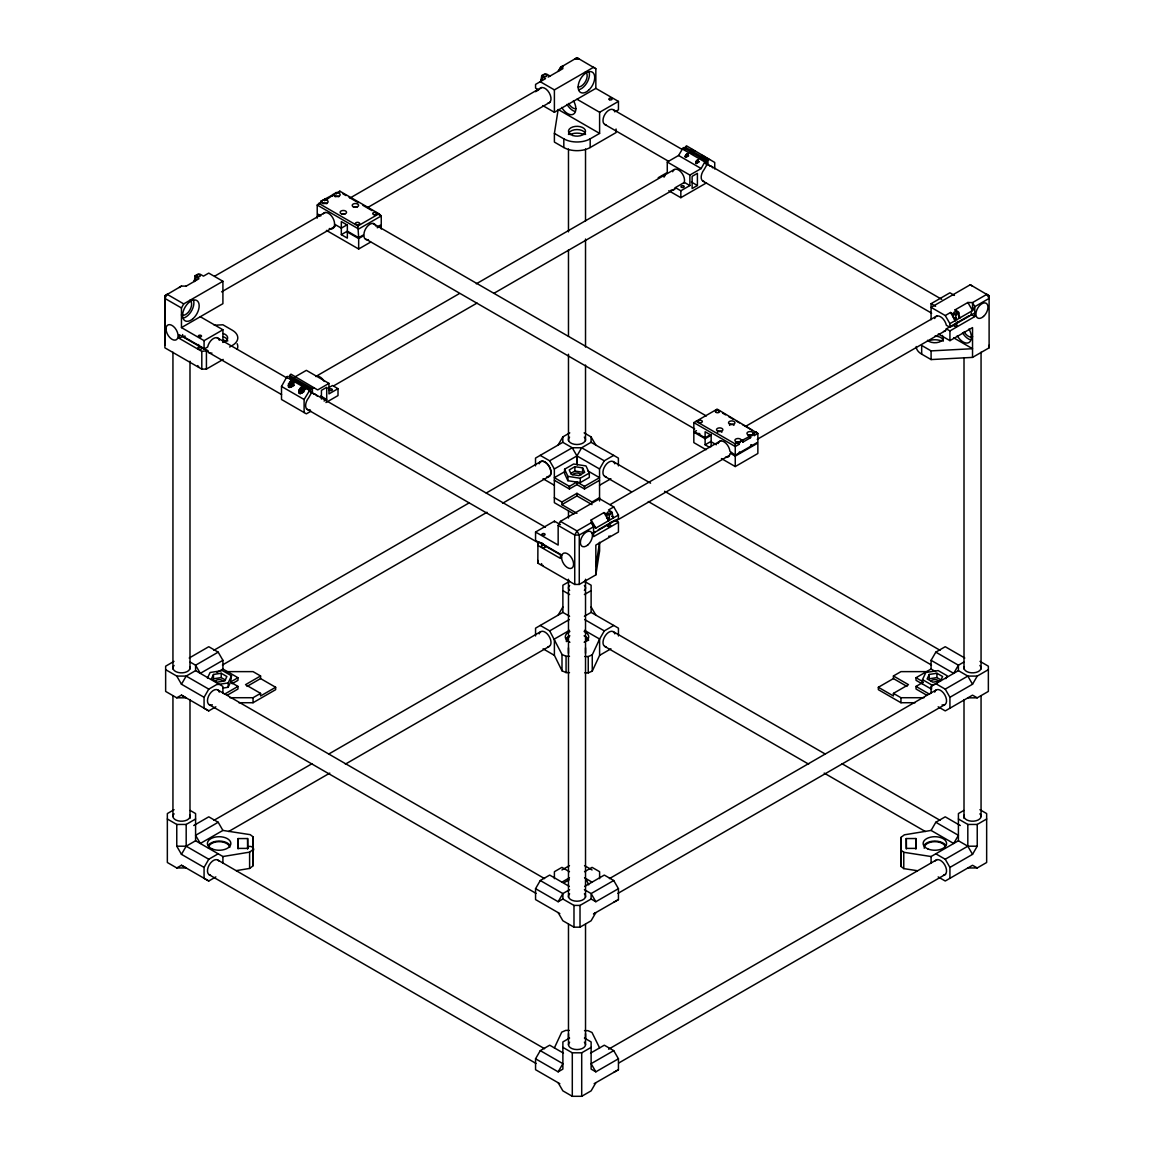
<?xml version="1.0" encoding="UTF-8"?>
<svg xmlns="http://www.w3.org/2000/svg" width="1154" height="1154" viewBox="0 0 1154 1154"><rect width="100%" height="100%" fill="white"/><g stroke="black" fill="none" stroke-linecap="round" stroke-linejoin="round"><path stroke-width="1.5" d="M238.07 848.767L238.07 846.892L238.085 848.493M247.648 848.897C246.754 844.281 256.101 846.574 253.087 851.133M916.218 346.517A18.652 10.761 0 0 0 921.671 354.134L931.09 359.572L972.534 357.394L989.108 347.83L989.108 345.219M934.697 318.518A8.525 4.919 60 0 1 940.51 316.73A8.525 4.919 60 0 1 946.338 325.24L949.93 327.318L949.93 323.639L972.534 310.585L974.784 306.675L989.108 298.41L989.108 295.799L986.843 294.328L972.534 302.593L967.86 302.492L955.05 309.892L956.493 312.388M915.901 848.464L915.901 847.454L915.915 849.055M252.914 851.955L252.957 855.994L253.058 847.094M900.913 852.128C900.971 864.519 901.029 838.929 901.086 851.306M561.767 555.031L539.163 541.976L537.923 542.697L537.822 545.38L560.426 558.421L560.426 554.8L535.557 540.447L535.557 532.037L554.396 521.161L560.426 524.637M595.839 566.196L599.604 542.279L599.604 550.948L595.839 574.88L579.265 584.443L574.735 584.443L537.822 563.138L537.923 560.469M236.267 870.635L249.61 868.443L252.755 866.091L253.245 836.982L250.23 834.659L222.91 830.433L200.306 843.473L195.589 835.323L218.193 822.268L222.91 830.433M252.755 866.091L253.245 836.982M917.43 870.722L903.77 868.601L900.755 866.279L901.245 837.169L904.39 834.818L931.09 830.433L953.694 843.473L958.411 835.323L935.807 822.268L931.09 830.433M900.755 866.279L901.245 837.169M310.888 411.228L306.373 413.839L281.504 399.486L281.504 386.446L287 376.565L288.284 376.435M289.798 378.469L289.813 375.324L290.923 374.156L317.667 389.922L328.962 383.402L328.962 393.889L338.007 388.682L338.007 395.577L325.962 402.53M304.108 412.541L304.108 399.486L310.513 388.956L310.888 393.831L308.623 397.813A8.525 4.919 -60 0 0 305.666 406.453A8.525 4.919 -60 0 0 310.08 409.728M316.427 395.101A8.525 4.919 -60 0 0 314.653 394.336L312.388 392.966L312.417 388.379L313.902 387.744M658.227 177.73L667.272 172.509L667.272 162.007L678.566 155.487L683.283 147.582L706.45 161.142L706.45 165.498L704.185 169.465A8.525 4.919 -60 0 0 704.185 181.524M685.346 150.121L685.375 146.991L686.486 145.822L714.73 162.454L714.73 168.974M667.272 162.007L689.876 175.062L701.17 168.542L705.31 161.041L706.45 161.142M712.768 167.878A8.525 4.919 -60 0 0 710.215 165.988L707.95 164.618L707.979 160.031L709.465 159.396M320.87 201.229L320.87 202.96L320.87 201.229L339.824 191.16L379.002 213.764L381.253 215.942L381.253 224.641L377.3 226.934M971.394 312.806L971.192 314.494L974.784 316.571L974.784 306.675L972.534 302.593L972.534 310.585L967.86 302.492M616.077 129.017L616.077 132.566L590.184 147.524A18.652 10.761 0 0 1 563.816 147.524L554.396 142.086L554.396 133.402L558.161 109.486L599.604 133.402L599.604 112.284L577 99.244M595.839 574.88L595.839 545.077L618.443 532.037L618.443 522.3L593.574 536.653L593.574 526.772L591.31 522.675L591.165 519.978L603.975 512.592L608.648 520.685L609.572 514.756L612.298 512.939A3.202 1.846 0 0 0 611.36 511.64L608.49 509.981L613.769 506.938L618.443 515.03L618.443 518.709L593.574 533.061M989.108 347.83L989.108 295.799L970.269 284.75L931.09 307.368L945.256 315.547L950.535 312.503L955.209 320.596L956.118 314.667L958.859 312.864A3.202 1.846 0 0 0 957.921 311.551L955.05 309.892M325.976 200.017L332.77 195.228M294.183 385.349L290.923 387.225L288.529 387.023L288.529 383.835L292.308 380.488L290.923 380.863M293.679 382.45L293.304 381.08L293.304 384.268L290.923 387.225M303.646 392.072L300.098 393.687L299.088 393.11L299.088 389.922L302.853 386.59L301.468 386.951M305.233 389.547L303.863 387.167L303.863 390.355L301.468 393.326M685.159 156.468L686.486 154.174L687.798 154.939L685.822 157.406L685.159 156.468L687.856 154.91M695.703 162.555L697.03 160.262L698.17 160.363L698.17 161.892L696.367 163.507L695.703 162.555L698.401 160.997M222.91 281.273L183.731 303.891L181.466 307.974L181.466 327.592L222.91 303.675L222.91 281.273L208.744 273.094L203.465 276.138L200.594 274.479A3.202 1.846 0 0 0 198.329 273.945L195.141 275.792A3.202 1.846 0 0 0 196.079 277.09L198.95 278.749L185.736 286.38M195.141 279.109L194.276 281.446L195.199 275.517M550.025 76.049L547.155 74.39A3.202 1.846 0 0 0 544.89 73.856L541.702 75.702A3.202 1.846 0 0 0 542.64 77.001L545.51 78.66L535.557 84.401L535.557 88.093L537.966 89.464M541.702 79.02L540.837 81.357L541.76 75.443M612.24 516.53L612.197 515.78L613.163 518.074L612.24 513.213M958.801 316.441L958.44 315.258L959.724 317.985L958.801 313.123M195.199 278.835L194.276 281.446L195.242 279.585M541.76 78.76L540.837 81.357L541.803 79.496M603.975 512.592L606.845 514.251L606.845 517.569L608.648 520.685L609.572 518.074M950.535 312.503L953.406 314.162L953.406 317.48L955.209 320.596L956.118 317.985M207.446 678.191L210.1 672.493L222.448 670.589L231.492 675.797L230.656 681.942L237.969 677.715L237.969 680.326L232.127 683.702M213.49 674.455L211.413 678.913L217.067 682.173L224.799 680.975L226.862 676.518L221.207 673.258L213.49 674.455L213.49 678.797L221.207 677.6L225.448 680.052M222.881 688.101L228.175 687.279L228.175 682.937L231.492 675.797M228.175 687.279L230.569 682.144L237.969 686.414L237.969 689.025L227.425 695.112M922.508 679.619L931.552 684.841L931.552 689.198L922.508 683.976L922.508 679.619L925.825 672.493L938.173 670.589L947.218 675.797L945.891 678.653M929.201 674.455L927.138 678.913L932.793 682.173L940.51 680.975L942.587 676.518L936.933 673.258L929.201 674.455L929.201 678.797L936.933 677.6L941.174 680.052M584.833 672.825L588.237 672.869L592.262 671.123L592.262 654.823L599.604 639.042L604.307 630.892L613.726 625.454M592.262 671.123L599.604 655.357L599.604 639.042L584.53 630.344M554.396 1047.904L561.738 1032.138L565.763 1030.392L569.167 1030.435M183.731 303.891L167.157 294.328L164.892 298.41L181.466 307.974M535.557 532.037L558.161 545.077L558.161 525.459L560.426 521.377L599.604 498.759L613.769 506.938M215.841 706.796L208.773 710.878L204.07 708.21L204.07 697.29L181.466 684.235L186.183 676.085L195.589 670.647L222.91 686.414L222.91 693.366M562.69 65.966L560.426 67.437L558.161 71.36L562.69 65.966L562.835 68.663L548.208 77.116M204.07 697.29L208.773 689.126L218.193 683.687M215.841 876.91L208.773 880.992L204.07 878.309L204.07 867.404L181.466 854.349L186.183 846.199L186.183 824.446L195.589 819.008M204.07 867.404L208.773 859.24L218.193 853.801M558.118 445.04L562.82 436.89L569.773 432.88M599.546 501.009L599.546 468.971L604.263 460.807L613.683 455.368M558.161 615.111L562.878 606.961M559.82 913.593L535.557 899.586L535.557 888.667L540.274 880.516L549.693 875.078L569.326 886.416M535.557 888.667L558.161 901.721L562.878 893.571L569.6 889.676M559.82 1083.707L535.557 1069.7L535.557 1058.781L540.274 1050.63L549.693 1045.192L563.441 1053.126M535.557 1058.781L558.161 1071.835L562.878 1063.671L540.274 1050.63M921.945 683.745L916.031 680.326L916.031 677.715L931.09 669.017L931.09 660.319L935.807 652.154L945.227 646.716L964.802 658.025M949.93 708.21L949.93 697.29L972.534 684.235L977.236 676.085L988.358 669.666M949.93 878.309L949.93 867.404L972.534 854.349L977.236 846.199L977.236 824.446L986.656 819.008M595.839 1082.755L591.122 1090.862L581.703 1096.3L572.297 1096.3L562.878 1090.862L558.161 1082.755M289.539 382.089L291.428 380.575M291.298 381.628L293.909 380.113L291.298 381.628L291.702 383.604L293.909 384.873M293.217 380.185L293.909 383.604L292.409 384.47M300.098 388.177L301.973 386.662M301.843 387.715L303.762 386.273L304.454 389.691L302.954 390.557L301.843 387.715L304.454 386.201M307.036 388.451L306.603 386.402L305.464 387.066M689.876 151.549L691.78 151.376L692.89 154.218M702.324 156.194L700.42 158.56L700.824 157.059L703.839 156.598L700.824 157.059M320.985 202.022L317.22 205.066L317.22 213.778L320.884 215.885M323.308 213.807A8.525 4.919 60 0 1 330.087 214.471A8.525 4.919 60 0 1 334.545 223.775L334.545 224.641A8.525 4.919 60 0 1 329.308 228.521M167.344 819.008L176.764 824.446L176.764 846.199L186.183 846.199L195.589 840.761L222.91 856.528L249.61 852.142L252.755 849.791M167.157 294.328L164.892 295.799L164.892 347.83L201.806 369.136L206.422 369.078L223.184 359.413M179.216 287.534L181.466 286.062L186.14 286.149M207.662 350.6L201.806 351.379L179.216 338.338L182.808 336.232L207.662 350.6A8.525 4.919 -60 0 0 211.932 353.052M319.658 203.667L317.22 205.066L358.663 228.997L381.253 215.942L375.122 212.408M181.466 286.062L164.892 295.799L164.892 345.219M560.426 67.437L577 57.7L595.839 68.75L595.839 88.368L554.396 112.284L542.813 105.591M214.644 276.195L325.168 212.394M350.066 198.012L541.529 87.473M535.557 91.685L538.673 89.897M540.231 81.703L554.396 89.882L593.574 67.264L595.839 68.75M221.611 291.861L335.237 226.256M367.924 207.388L550.054 102.244M347.354 224.641L341.324 228.131L334.819 224.366M347.354 231.175L347.354 225.073L341.324 221.597L341.324 234.651L347.354 231.175L358.663 237.695L363.928 234.651L364.13 232.733A8.525 4.919 -60 0 1 369.958 224.208A8.525 4.919 -60 0 1 375.786 226.011M318.735 203.335L357.899 225.953L379.002 213.764M341.324 234.651L347.354 238.128L347.354 232.041L358.663 238.561L363.928 235.517L364.13 237.205A8.525 4.919 -60 0 0 368.4 239.657M377.3 227.8L381.253 225.52L381.253 228.997M326.423 230.396L358.663 249.004L370.708 242.052M181.466 327.592L204.07 340.646L222.91 329.77L222.91 342.45M599.604 112.284L618.443 101.408L618.443 109.832L616.034 111.217M179.216 338.338L179.216 334.718L204.07 349.071L207.662 346.993A8.525 4.919 -60 0 1 213.49 338.468A8.525 4.919 -60 0 1 219.303 340.271M229.632 347.008L232.329 345.45A18.652 10.761 0 0 0 232.329 330.232L222.91 324.793L214.269 325.24M554.396 133.402L563.816 138.841A18.652 10.761 0 0 0 590.184 138.841L599.604 133.402M295.063 376.868L306.373 370.347L328.962 383.402M288.529 383.835L290.923 382.45L290.923 381.296M685.822 154.766L687.914 153.554M694.766 150.914L691.506 152.804L691.001 151.506L693.395 150.121M291.298 382.551L292.813 381.685M691.78 151.376L693.294 150.496L691.78 150.092M685.332 155.602L687.755 154.203M288.168 385.638L291.428 383.763L293.304 385.422L289.539 387.6M291.702 383.604L293.217 382.724M685.332 157.132L688.202 155.473M685.822 157.406L688.678 155.761M288.529 387.023L292.308 384.845M459.148 293.707L315.749 376.507A8.525 4.919 60 0 1 324.274 381.426M476.299 283.812L674.253 169.523M702.555 155.415L701.545 156.425L702.05 158.891L705.31 157.016M700.42 157.636L703.031 156.122M299.088 389.922L301.468 388.552L301.468 387.383M701.545 157.593L703.94 156.208M301.843 388.653L303.358 387.773M696.367 160.853L698.458 159.641M695.876 161.69L698.3 160.291M298.713 391.725L301.973 389.85L303.863 391.509L300.098 393.687M302.247 389.691L303.762 388.811M304.223 388.552L305.969 387.542L305.262 386.677M695.876 163.219L698.747 161.574M696.367 163.507L699.223 161.849M299.088 393.11L302.853 390.932M705.31 158.603L706.695 157.809M328.01 388.119L332.525 385.508L338.007 388.682M671.094 190.078A8.525 4.919 60 0 0 675.35 187.612L684.394 182.404L689.876 185.563L689.876 175.062M333.636 385.869L477.035 303.069M494.172 293.174L674.975 188.794M675.35 187.612L680.831 190.785L689.876 185.563M324.072 401.015L326.712 399.486L326.712 387.311L321.432 390.355L321.432 399.053M697.405 185.505L692.126 188.549L692.126 176.36L697.405 173.316L697.405 185.505L691.376 182.015M668.772 190.727L680.831 197.68L706.45 182.895M173.98 661.372L165.642 666.19L165.642 691.419L176.692 697.795L186.183 697.824L181.466 695.155L176.692 697.795M189.198 658.025L208.773 646.716L218.193 652.154L222.91 660.319L222.91 669.017L237.969 677.715M604.263 460.807L581.659 447.766L572.24 447.766L562.82 442.328L535.514 458.095L535.514 465.884M213.894 650.265L469.13 502.899M486.252 493.018L540.721 461.571M218.193 652.154L195.589 665.209L190.208 662.107M540.216 455.368L549.636 460.807L572.24 447.766L576.942 455.917L599.546 468.971M618.385 465.884L618.385 458.095L591.079 442.328L581.659 447.766L576.942 455.917L554.353 468.971L554.353 502.682L573.942 513.992M222.91 660.319L200.306 673.359L195.589 665.209L195.589 670.647M222.419 665.021L486.988 512.275M502.553 503.288L549.246 476.328M554.353 480.28L569.412 488.979L576.827 484.694L576.827 482.083L567.912 480.713L564.594 473.587L564.594 469.231L573.639 464.009L585.987 465.927L589.305 473.053L589.305 477.395L580.26 482.617L577.173 482.141L577.173 484.752L584.487 488.979L599.546 480.28M216.938 672.465L222.91 669.017M564.796 471.64L554.353 477.669L569.412 486.368L576.827 482.083M574.88 466.678L569.225 469.952L571.288 474.409L579.019 475.607L584.674 472.332L582.597 467.875L574.88 466.678L574.88 471.034L570.639 473.486M564.594 469.231L567.912 476.357L580.26 478.275L589.305 473.053M711.152 434.351L705.123 437.828L693.828 431.307L693.828 422.609L717.182 409.122L757.861 433.486L757.861 442.184L735.257 455.239L729.934 451.257A8.525 4.919 60 0 0 724.351 441.996A8.525 4.919 60 0 0 718.134 443.54M224.41 694.246L237.969 686.414M577.173 482.141L584.487 486.368L599.546 477.669L587.617 470.774M275.647 687.279L260.573 678.581L260.573 675.97L245.513 684.668L260.573 693.366L260.573 695.977L275.647 687.279L275.647 689.674L253.043 702.728L238.864 702.728M554.353 497.677L561.883 502.019L576.942 493.321L592.016 502.019L599.546 497.677M247.014 686.414L260.573 678.581M561.883 502.019L561.883 504.63L576.942 495.931L592.016 504.63M599.546 485.271L610.884 478.737M706.104 449.714L693.828 442.617L693.828 432.173L696.453 430.658M931.09 319.73L931.09 303.675L949.93 292.799L954.445 295.41M229.992 697.723L253.043 697.723L260.573 693.366M693.828 432.173L705.123 438.708L711.152 435.231L711.152 446.641M705.123 438.708L705.123 444.795L711.152 441.318M610.178 504.558L720.687 440.756M745.599 426.374L937.062 315.835M696.078 421.311L735.257 443.929L750.605 435.938L756.346 431.74M738.906 442.689L738.906 444.42L735.257 446.54L693.828 422.609M742.339 439.833L742.7 442.242L750.605 437.669L750.605 435.938M754.096 433.053L754.269 435.563L757.861 433.486L754.788 431.711M618.443 515.03L595.839 528.07L593.574 526.772L579.265 535.038L574.735 535.038L558.161 525.459M592.233 533.278L595.248 531.532M598.262 529.801L614.837 520.223L618.443 522.3M943.525 331.443A8.525 4.919 60 0 0 946.338 328.847L968.942 315.792M949.93 327.318L974.784 312.965M615.587 521.118L729.213 455.513M757.24 439.342L945.588 330.592M946.338 328.847L949.93 330.924L974.784 316.571M725.52 457.2A8.525 4.919 60 0 0 729.934 453.94L730.381 453.291L735.257 456.104L757.861 443.049L757.861 453.493L735.257 466.548L721.452 458.571M938.332 333.953L949.93 340.646L972.534 327.592L972.534 357.394M174.066 809.69L167.344 813.57L167.344 862.5L176.764 867.938L186.183 867.938L181.466 865.269L176.764 867.938M569.6 581.327L562.878 585.208L562.878 612.399L535.557 628.165L535.557 635.969M584.4 594.541L591.122 590.646M193.713 825.528L208.773 816.83L218.193 822.268M213.894 820.35L311.941 763.746M329.063 753.865L540.721 631.656M540.274 625.454L549.693 630.892L569.283 619.583M584.4 616.279L591.122 612.399L618.443 628.165L618.443 635.969M569.47 630.344L554.396 639.042L554.396 655.357L561.998 670.777L566.066 672.594L569.485 672.638M228.651 831.515L329.799 773.108M345.363 764.136L549.246 646.428M599.604 655.357L610.928 648.808M915.136 702.728L900.957 702.728L878.353 689.674L878.353 687.279L893.427 678.581L893.427 675.97L900.957 671.628L927.542 671.628M561.926 869.972L569.47 865.615M561.926 882.146L569.47 877.805M564.652 882.406L569.167 879.795M584.53 871.703L592.074 867.361L599.604 871.703L599.604 878.67M878.353 687.279L893.427 695.977L893.427 693.366L908.486 684.668L893.427 675.97M926.575 695.112L916.031 689.025L916.031 686.414L923.344 682.187M963.792 662.107L958.411 665.209L953.694 673.359L931.09 660.319M558.161 901.721L562.878 899.009L562.878 893.571L540.274 880.516M584.674 886.416L604.307 875.078L613.726 880.516L618.443 888.667L618.443 899.586L594.137 913.579M977.236 676.085L967.817 676.085L958.411 670.647L931.09 686.414L931.09 693.366M609.427 878.612L936.255 689.933M613.726 880.516L591.122 893.571L584.4 889.676M935.807 683.687L945.227 689.126L967.817 676.085L972.534 684.235M562.878 899.009L573.985 905.414L580.015 905.414L591.122 899.009L595.839 901.721L618.443 888.667M617.953 893.384L944.78 704.69M558.161 912.641L562.878 920.748L573.985 927.167L580.015 927.167L591.079 920.791L595.839 912.641L593.473 913.982M967.86 697.853L977.236 697.824L988.358 691.419L988.358 666.19L980.02 661.372M935.807 822.268L945.227 816.83L960.287 825.528M569.6 1038.052L562.878 1041.932L562.878 1069.109L558.161 1071.835M963.792 810.469L958.411 813.57L958.411 840.761L931.09 856.528L903.77 852.287L900.755 849.964M562.878 1047.37L572.297 1052.809L581.703 1052.809L591.122 1047.37M590.559 1053.126L604.307 1045.192L613.726 1050.63L618.443 1058.781L618.443 1069.7L594.137 1083.693M608.62 1049.174L937.062 859.542M613.726 1050.63L591.122 1063.671L595.839 1071.835L618.443 1058.781M935.807 853.801L945.227 859.24L967.817 846.199L977.236 846.199M618.703 1063.036L945.588 874.314M967.86 867.967L977.236 867.938L986.656 862.5L986.656 813.57L979.934 809.69M613.726 902.269L618.443 899.586M613.726 1072.383L618.443 1069.7M584.833 656.511L588.237 656.554L592.262 654.823M217.601 684.567L228.175 682.937M931.552 684.841L936.846 684.019M691.506 149.616L692.386 149.544M291.702 381.051L293.909 382.32M302.247 387.138L304.858 389.446M956.118 314.667L955.671 314.696A3.202 1.846 0 0 1 953.406 314.162M609.572 514.756L609.11 514.785A3.202 1.846 0 0 1 606.845 514.251M921.671 354.134L921.671 345.45L931.09 350.888L972.534 348.71L953.694 337.848M226.458 671.628L253.043 671.628L260.573 675.97M165.642 669.666L176.764 676.085L186.183 676.085L208.773 689.126M893.427 693.366L900.957 697.723L924.008 697.723M176.764 824.446L186.183 824.446M958.411 819.008L967.817 824.446L977.236 824.446M238.056 838.569L247.634 838.554L247.706 848.392L238.113 848.406L238.056 838.569L238.056 848.349M906.294 838.554L915.887 838.54L915.944 848.392L906.366 848.392L906.294 838.554L906.337 848.926M549.693 630.892L561.998 654.462L566.066 656.28L569.485 656.323M584.515 1030.623L587.934 1030.666L592.002 1032.484L599.604 1047.904M954.069 317.768L955.671 318.014M607.509 517.857L609.11 518.103M574.88 471.034L582.597 472.231L582.597 467.875M198.863 349.186L200.479 349.301A2.135 1.241 -0.3 0 0 201.777 348.724L201.979 348.436A2.135 1.226 0 0 0 199.93 346.878L199.382 346.921A2.135 1.241 -0.3 0 0 197.868 347.801L197.796 348.119A2.135 1.226 0 0 0 198.863 349.172M977.236 697.824L972.534 695.155L945.256 710.907L938.173 706.811M977.236 867.938L972.534 865.269L945.256 881.007L938.173 876.925M595.839 88.368L618.443 101.408M685.346 147.222L707.95 160.276M682.331 148.967L704.935 162.007M613.293 109.702L681.783 149.241M711.369 166.32L941.736 299.333M704.935 162.887L707.95 164.618M705.685 163.378L710.215 165.988M678.566 155.487L701.17 168.542M931.09 303.675L935.62 306.286M604.783 124.459L668.599 161.315M702.844 181.077L931.653 313.196M342.897 193.8L345.969 195.574M349.027 197.334L358.245 202.657M362.846 205.311L372.05 210.634M716.418 409.555L719.49 411.329M722.563 413.103L725.635 414.877M728.708 416.652L733.309 419.306M736.367 421.08L739.44 422.854M742.512 424.629L751.716 429.937M372.973 223.501L706.335 415.974M711.152 435.231L705.123 431.74L705.123 437.828M366.006 239.166L694.708 428.942M711.152 441.751L716.36 444.766M319.658 216.043L317.22 214.644L317.22 218.12M705.123 444.795L709.638 447.406M584.126 432.88L591.079 436.89L595.781 445.04M613.236 461.6L650.582 483.165M664.589 491.258L940.048 650.293M935.807 652.154L958.411 665.209L958.411 670.647M604.71 476.371L631.166 491.647M648.288 501.528L931.523 665.065M931.09 669.017L935.577 671.599M916.031 677.715L921.945 681.134M916.031 686.414L929.59 694.246M893.427 678.581L906.986 686.414M543.044 478.751L554.353 485.271M561.883 504.63L576.942 513.328M560.426 521.377L577 530.941L579.265 535.038L579.265 584.443M200.306 316.73L222.91 329.77M289.798 375.569L312.388 388.609M289.798 377.3L310.888 389.489M320.682 396.01L326.712 399.486M286.783 377.3L309.387 390.355M216.938 337.588L286.985 378.022M315.013 394.206L545.38 527.205M302.593 387.369L305.608 389.114M309.387 391.22L314.653 394.336M302.954 390.557L303.762 391.018M281.504 386.446L304.108 399.486M208.412 352.345L281.576 394.581M306.488 408.963L538.413 542.87M584.4 581.327L591.122 585.208L591.122 612.399M562.878 590.646L569.6 594.541M613.279 631.656L824.937 753.865M842.059 763.746L940.106 820.35M584.717 619.583L604.307 630.892M562.878 612.399L569.6 616.279M958.411 840.761L967.817 846.199L972.534 854.349M604.754 646.428L808.637 764.136M824.201 773.108L925.349 831.515M543.101 648.822L554.396 655.357M584.53 865.615L592.074 869.972M584.53 877.805L592.074 882.146M569.47 871.703L561.926 867.361L554.396 871.703L554.396 878.67M217.745 689.933L544.573 878.612M209.22 704.69L536.047 893.384M181.466 695.155L208.773 710.878M190.208 810.469L195.589 813.57L195.589 840.761M584.4 1038.052L591.122 1041.932L591.122 1069.109L595.839 1071.835M217.745 860.019L544.573 1048.712M186.183 846.199L208.773 859.24M209.22 874.775L536.047 1063.469M181.466 865.269L208.773 880.992M970.269 284.75L972.534 286.235M542.12 79.943L542.64 77.001M195.56 280.033L196.079 277.09M702.324 157.463L703.435 159.367M294.717 380.589L295.41 381.455M737.521 442.617L738.906 444.42M749.307 435.823L750.605 437.669M945.256 315.547L949.93 323.639M945.227 689.126L949.93 697.29M945.227 859.24L949.93 867.404M591.165 519.978L595.839 528.07L591.31 522.675L577 530.941L574.735 535.038L574.735 584.443M549.636 460.807L554.353 468.971M591.122 606.961L595.839 615.111M595.839 901.721L591.122 893.571L591.122 899.009M176.764 676.085L181.466 684.235M176.764 846.199L181.466 854.349M986.843 294.328L989.108 298.41M958.859 316.182L959.724 317.985L958.758 315.691M612.298 516.256L613.163 518.074M586.044 879.103L588.684 884.801M701.92 157.694L702.324 158.733M691.78 152.645L691.376 150.669M301.468 388.552L301.973 389.85M296.722 381.469L295.164 380.07L295.164 381.599M290.923 382.45L291.428 383.763M357.899 225.953L358.663 237.695M954.834 317.956L955.209 320.596M608.273 518.045L608.648 520.685M184.856 335.857L185.058 337.545M182.606 334.559L182.808 336.232M247.663 847.022L247.677 848.608M585.511 647.783L585.525 653.323M585.525 1033.595L585.54 1039.119M568.46 647.827L568.475 653.366M568.475 1033.623L568.489 1039.163M981.059 352.215L981.059 669.003M981.059 695.992L981.059 816.585M967.817 824.446L967.817 846.199M964.008 357.625L964.008 669.003M964.008 699.598L964.008 818.388M949.93 330.924L949.93 340.646M936.933 673.258L936.933 677.6M931.09 350.888L931.09 359.572M931.09 856.528L931.09 863.048M915.887 838.54L915.887 848.334M903.77 852.287L903.77 868.601M900.957 697.723L900.957 702.728M754.269 433.817L754.269 435.563M742.7 440.496L742.7 442.242M735.257 443.929L735.257 455.239M735.257 456.104L735.257 466.548M691.001 150.337L691.001 151.506M680.831 190.785L680.831 197.68M591.079 436.89L591.079 442.328M590.184 138.841L590.184 147.524M588.237 656.554L588.237 672.869M585.525 149.054L585.525 221.049M585.525 239.051L585.525 347.051M585.525 365.039L585.525 440.64M585.525 579.236L585.525 897.35M585.525 924.354L585.525 1044.947M584.487 486.368L584.487 488.979M581.703 1052.809L581.703 1096.3M580.26 478.275L580.26 482.617M580.015 905.414L580.015 927.167M576.942 493.321L576.942 495.931M573.985 905.414L573.985 927.167M572.297 1052.809L572.297 1096.3M569.412 486.368L569.412 488.979M568.475 149.054L568.475 231.853M568.475 249.855L568.475 336.247M568.475 354.249L568.475 440.64M568.475 510.833L568.475 518.031M568.475 579.236L568.475 897.35M568.475 924.354L568.475 1044.947M567.912 476.357L567.912 480.713M566.066 656.28L566.066 672.594M563.816 138.841L563.816 147.524M562.82 436.89L562.82 442.328M561.998 654.462L561.998 670.777M554.396 89.882L554.396 112.284M554.396 521.161L554.396 522.026M537.923 542.697L537.822 563.138M358.663 238.561L358.663 249.004M339.824 191.16L339.824 192.026M336.232 192.357L336.232 194.103M332.568 194.463L332.568 196.209M324.663 199.036L324.663 200.782M253.043 697.723L253.043 702.728M249.61 852.142L249.61 868.443M247.634 838.554L247.634 848.334M222.91 856.528L222.91 863.048M221.207 673.258L221.207 677.6M206.422 351.306L206.422 369.078M204.07 340.646L204.07 349.071M201.806 351.379L201.806 369.136M189.992 361.216L189.992 669.003M189.992 699.598L189.992 818.388M172.941 352.215L172.941 669.003M172.941 695.992L172.941 816.585M210.475 875.165A8.525 4.919 -60 0 1 209.22 864.937A8.525 4.919 -60 0 1 218.712 860.898M539.163 633.878A8.525 4.919 60 0 1 548.655 635.638A8.525 4.919 60 0 1 547.991 646.803M606.009 646.803A8.525 4.919 -60 0 1 605.345 635.638A8.525 4.919 -60 0 1 614.837 633.878M672.695 171.744A8.525 4.919 60 0 1 680.817 171.802A8.525 4.919 60 0 1 683.731 183.399M584.386 1042.192A8.525 4.919 0 0 1 577 1049.563A8.525 4.919 0 0 1 569.614 1042.192M189.703 815.012A8.525 4.919 0 0 1 180.356 821.172A8.525 4.919 0 0 1 174.081 813.83M208.513 848.248A10.66 6.145 0 0 1 218.409 841.684A10.66 6.145 0 0 1 229.761 847.411M208.297 845.247A11.713 6.765 0 0 1 219.116 841.064A11.713 6.765 0 0 1 229.963 845.218M584.386 585.467A8.525 4.919 0 0 1 584.386 590.386M569.614 590.386A8.525 4.919 0 0 1 569.614 585.467M566.369 641.638A10.66 6.145 0 0 1 568.965 637.167M585.843 637.787A10.66 6.145 0 0 1 587.631 640.802M584.112 631.483A11.713 6.765 0 0 1 584.155 642.23M569.888 642.244A11.713 6.765 0 0 1 569.845 631.512M566.167 638.638A11.713 6.765 0 0 1 569.845 635.854M584.112 635.84A11.713 6.765 0 0 1 588.612 640.326M935.288 860.898A8.525 4.919 60 0 1 944.78 864.937A8.525 4.919 60 0 1 943.525 875.165M979.919 813.83A8.525 4.919 0 0 1 973.644 821.172A8.525 4.919 0 0 1 964.297 815.012M924.239 848.248A10.66 6.145 0 0 1 934.134 841.684A10.66 6.145 0 0 1 945.487 847.411M924.022 845.247A11.713 6.765 0 0 1 934.841 841.064A11.713 6.765 0 0 1 945.674 845.218M539.163 463.793A8.525 4.919 60 0 1 548.655 465.552A8.525 4.919 60 0 1 547.991 476.717M934.697 692.14A8.525 4.919 60 0 1 944.78 694.852A8.525 4.919 60 0 1 942.068 704.935M605.951 476.761A8.525 4.919 -60 0 1 605.302 465.581A8.525 4.919 -60 0 1 614.793 463.821M212.35 704.805A8.525 4.919 -60 0 1 207.46 700.507A8.525 4.919 -60 0 1 212.826 690.77A8.525 4.919 -60 0 1 219.303 692.14M584.386 893.816A8.525 4.919 0 0 1 577 901.202A8.525 4.919 0 0 1 569.614 893.816M979.919 665.469A8.525 4.919 0 0 1 973.644 672.811A8.525 4.919 0 0 1 964.297 666.651M930.744 681.423A4.255 2.467 0 0 1 934.855 679.605A4.255 2.467 0 0 1 938.981 681.423M189.703 666.651A8.525 4.919 0 0 1 180.356 672.811A8.525 4.919 0 0 1 174.081 665.469M215.019 681.423A4.255 2.467 0 0 1 219.145 679.605A4.255 2.467 0 0 1 223.256 681.423M539.509 462.812A8.525 4.919 60 0 1 549.434 466.981A8.525 4.919 60 0 1 546.895 476.703M584.328 437.15A8.525 4.919 0 0 1 576.942 444.521A8.525 4.919 0 0 1 569.571 437.15M572.831 474.857A4.255 2.467 0 0 1 576.942 473.025A4.255 2.467 0 0 1 581.068 474.857M316.86 395.606A8.525 4.919 -60 0 1 317.206 396.226M664.098 177.168A1.601 0.923 0 0 1 665.079 175.812M736.036 442.631A2.135 1.226 0 0 1 738.098 441.722A2.135 1.226 0 0 1 740.147 442.631M748.095 435.678A2.135 1.226 0 0 1 750.143 434.755A2.135 1.226 0 0 1 752.206 435.678M729.602 425.364A2.135 1.226 0 0 1 731.737 424.138A2.135 1.226 0 0 1 733.872 425.364M717.557 432.317A2.135 1.226 0 0 1 719.678 431.091A2.135 1.226 0 0 1 721.813 432.317M699.814 433.731A1.601 0.923 0 0 1 698.848 433.298M751.687 444.925A1.601 0.923 0 0 1 750.562 445.588M739.642 451.892A1.601 0.923 0 0 1 739.224 452.296M751.211 444.881A2.135 1.226 0 0 1 750.691 445.011M335.15 196.728A2.135 1.226 0 0 1 338.829 196.728M323.091 203.695A2.135 1.226 0 0 1 326.784 203.695M353.557 207.359A2.135 1.226 0 0 1 357.25 207.359M341.844 214.067A2.135 1.226 0 0 1 344.858 214.067M934.855 336.16A8.525 4.919 0 0 1 943.381 341.079M930.355 340.271A11.713 6.765 0 0 1 941.981 341.137M942.241 335.381A8.525 4.919 0 0 1 939.125 342.103A8.525 4.919 0 0 1 927.484 340.3M957.33 321.375A1.919 1.111 0 0 1 956.161 323.005M968.971 329.005A11.713 6.765 60 0 1 968.971 342.536A11.713 6.765 60 0 1 957.257 335.771M970.528 339.824A11.713 6.765 60 0 1 962.523 332.727M972.649 336.723A8.525 4.919 60 0 1 964.124 331.804M189.876 300.213A8.525 4.919 -60 0 1 189.876 310.051A8.525 4.919 -60 0 1 181.351 314.97M237.147 343.733A18.652 10.761 0 0 1 237.147 349.301M223.4 336.824A8.525 4.919 0 0 1 227.67 341.079M223.602 340.257A11.713 6.765 0 0 1 226.256 341.137M199.123 345.291A1.601 0.923 0 0 1 198.329 344.498M223.4 333.578A8.525 4.919 0 0 1 223.4 342.103M198.863 366.943A2.135 1.226 0 0 1 198.084 366.496M197.868 366.193A2.135 1.226 0 0 1 197.868 365.558M193.612 300.487A11.713 6.765 -60 0 1 183.472 318.071M543.058 543.736A1.601 0.923 0 0 1 541.875 542.842M610.956 522.3A1.919 1.111 0 0 1 610.062 522.978M542.928 565.402A2.135 1.226 0 0 1 541.63 563.599M610.235 535.99A1.601 0.923 0 0 1 608.692 536.235M585.41 71.851A8.525 4.919 -60 0 1 585.929 80.708A8.525 4.919 -60 0 1 578.125 86.997M539.755 88.829A8.525 4.919 60 0 1 549.246 92.868A8.525 4.919 60 0 1 547.991 103.095M569.888 134.528A11.713 6.765 0 0 1 584.155 134.556M568.475 134.47A8.525 4.919 0 0 1 577 129.551A8.525 4.919 0 0 1 585.525 134.47M606.009 124.834A8.525 4.919 -60 0 1 605.345 113.669A8.525 4.919 -60 0 1 614.837 111.909M573.437 100.643A11.713 6.765 60 0 1 573.437 114.174A11.713 6.765 60 0 1 561.724 107.409M574.995 111.462A11.713 6.765 60 0 1 567.003 104.365M575.875 108.75A8.525 4.919 60 0 1 568.59 103.442M589.146 72.139A11.713 6.765 -60 0 1 579.005 89.709M541.414 546.145L541.63 547.083A2.135 1.241 -0.3 0 0 543.476 547.688L544.024 547.645A2.135 1.241 -0.3 0 0 545.539 546.765L545.611 546.448A2.135 1.241 -0.3 0 0 542.914 545.265L542.409 545.38A2.135 1.241 -0.3 0 0 541.414 546.145M577 57.7L574.735 59.186L579.265 59.186L577 57.7M576.942 456.032L577.173 464.745L576.942 456.032M212.019 848.854A11.713 6.765 0 0 0 230.757 844.339A11.713 6.765 0 0 0 214.63 837.227A11.713 6.765 0 0 0 212.019 848.854M927.744 848.854A11.713 6.765 0 0 0 946.482 844.339A11.713 6.765 0 0 0 930.355 837.227A11.713 6.765 0 0 0 927.744 848.854M329.957 390.499A1.601 0.923 0 0 0 332.352 389.706A1.601 0.923 0 0 0 329.957 388.898A1.601 0.923 0 0 0 329.957 390.499M681.48 187.237A1.601 0.923 0 0 0 684.149 186.833A1.601 0.923 0 0 0 682.202 185.693A1.601 0.923 0 0 0 681.48 187.237M716.043 412.382A2.135 1.226 0 0 0 719.606 411.834A2.135 1.226 0 0 0 717.009 410.334A2.135 1.226 0 0 0 716.043 412.382M748.542 434.986A3.202 1.846 0 0 0 753.346 433.385A3.202 1.846 0 0 0 748.542 431.784A3.202 1.846 0 0 0 748.542 434.986M736.497 441.939A3.202 1.846 0 0 0 741.286 440.338A3.202 1.846 0 0 0 736.497 438.736A3.202 1.846 0 0 0 736.497 441.939M718.091 431.307A3.202 1.846 0 0 0 722.88 429.706A3.202 1.846 0 0 0 718.091 428.12A3.202 1.846 0 0 0 718.091 431.307M730.136 424.355A3.202 1.846 0 0 0 734.939 422.753A3.202 1.846 0 0 0 730.136 421.152A3.202 1.846 0 0 0 730.136 424.355M698.718 422.393A2.135 1.226 0 0 0 702.281 421.845A2.135 1.226 0 0 0 699.67 420.33A2.135 1.226 0 0 0 698.718 422.393M373.795 214.615A2.135 1.226 0 0 0 376.983 213.548A2.135 1.226 0 0 0 373.795 212.495A2.135 1.226 0 0 0 373.795 214.615M335.396 196.339A3.202 1.846 0 0 0 340.185 194.737A3.202 1.846 0 0 0 335.396 193.136A3.202 1.846 0 0 0 335.396 196.339M322.673 203.003A3.202 1.846 0 0 0 328.024 202.166A3.202 1.846 0 0 0 324.101 199.916A3.202 1.846 0 0 0 322.673 203.003M341.743 213.923A3.202 1.846 0 0 0 346.546 212.322A3.202 1.846 0 0 0 341.743 210.72A3.202 1.846 0 0 0 341.743 213.923M353.138 206.667A3.202 1.846 0 0 0 358.49 205.845A3.202 1.846 0 0 0 354.566 203.58A3.202 1.846 0 0 0 353.138 206.667M356.456 224.626A2.135 1.226 0 0 0 359.659 223.559A2.135 1.226 0 0 0 356.456 222.491A2.135 1.226 0 0 0 356.456 224.626M983.511 316.456A8.525 4.919 -60 0 0 986.208 303.257A8.525 4.919 -60 0 0 976.125 312.2A8.525 4.919 -60 0 0 983.511 316.456M954.315 313.643A1.919 1.111 0 0 0 957.517 313.138A1.919 1.111 0 0 0 955.166 311.782A1.919 1.111 0 0 0 954.315 313.643M954.531 326.193A1.601 0.923 0 0 0 957.214 325.774A1.601 0.923 0 0 0 955.252 324.635A1.601 0.923 0 0 0 954.531 326.193M166.032 328.904A8.525 4.919 60 0 0 175.062 340.156A8.525 4.919 60 0 0 175.062 328.097A8.525 4.919 60 0 0 166.032 328.904M196.973 276.571A1.919 1.111 0 0 0 200.19 276.08A1.919 1.111 0 0 0 197.839 274.71A1.919 1.111 0 0 0 196.973 276.571M198.791 336.737A1.601 0.923 0 0 0 201.46 336.333A1.601 0.923 0 0 0 199.512 335.194A1.601 0.923 0 0 0 198.791 336.737M193.035 318.634A11.713 6.765 -60 0 0 196.743 300.487A11.713 6.765 -60 0 0 182.88 312.777A11.713 6.765 -60 0 0 193.035 318.634M561.551 557.267A8.525 4.919 60 0 0 570.595 568.504A8.525 4.919 60 0 0 570.595 556.459A8.525 4.919 60 0 0 561.551 557.267M587.977 544.818A8.525 4.919 -60 0 0 590.675 531.605A8.525 4.919 -60 0 0 580.592 540.548A8.525 4.919 -60 0 0 587.977 544.818M607.754 513.732A1.919 1.111 0 0 0 610.956 513.227A1.919 1.111 0 0 0 608.605 511.871A1.919 1.111 0 0 0 607.754 513.732M608.302 526.412A1.601 0.923 0 0 0 610.697 525.618A1.601 0.923 0 0 0 608.302 524.825A1.601 0.923 0 0 0 608.302 526.412M542.683 535.24A1.601 0.923 0 0 0 545.077 534.446A1.601 0.923 0 0 0 542.683 533.638A1.601 0.923 0 0 0 542.683 535.24M543.534 76.481A1.919 1.111 0 0 0 546.751 75.991A1.919 1.111 0 0 0 544.399 74.635A1.919 1.111 0 0 0 543.534 76.481M572.745 135.494A8.525 4.919 0 0 0 585.525 131.239A8.525 4.919 0 0 0 572.745 126.969A8.525 4.919 0 0 0 572.745 135.494M609.399 99.677A1.601 0.923 0 0 0 612.067 99.273A1.601 0.923 0 0 0 610.105 98.133A1.601 0.923 0 0 0 609.399 99.677M588.569 90.286A11.713 6.765 -60 0 0 592.276 72.125A11.713 6.765 -60 0 0 578.414 84.415A11.713 6.765 -60 0 0 588.569 90.286"/></g></svg>
